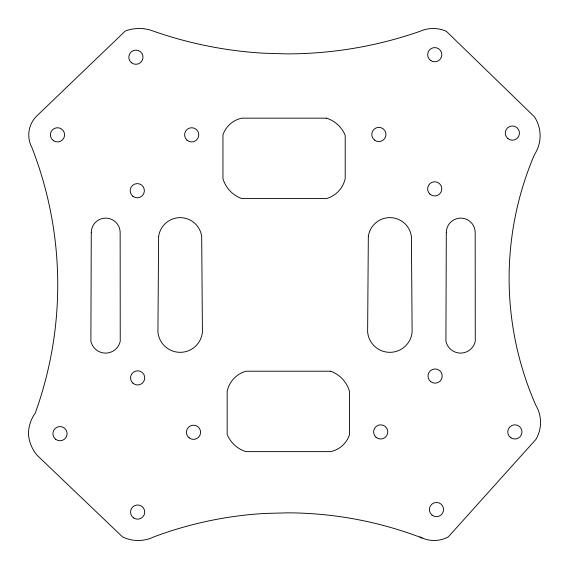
<?xml version="1.0" encoding="UTF-8"?>
<svg xmlns="http://www.w3.org/2000/svg" width="569" height="569" viewBox="0 0 569 569"><rect width="100%" height="100%" fill="white"/><g stroke="black" fill="none" stroke-linecap="round" stroke-linejoin="round"><path stroke-width="0.85" d="M422.113 537.997C430.399 541.638 440.349 541.261 448.301 536.908L535.877 439.424A33.407 33.407 0 0 0 535.877 405.341A314.678 314.678 0 0 1 534.433 154.683A34.396 34.396 0 0 0 534.433 116.816L446.409 31.345C438.109 27.554 428.194 27.554 419.901 31.345A403.449 403.449 0 0 1 286.52 53.877L263.881 53.216A403.449 403.449 0 0 1 153.189 31.053C144.306 27.625 134.149 27.625 125.258 31.053L36.964 115.784A26.651 26.651 0 0 0 31.907 147.57A377.318 377.318 0 0 1 35.228 413.151A36.117 36.117 0 0 0 28.45 434.218A37.184 37.184 0 0 0 37.12 455.285L122.541 536.908C132.221 541.702 144.099 541.702 153.779 536.908A377.937 377.937 0 0 1 265.197 513.437L288.049 512.84A377.937 377.937 0 0 1 422.113 537.997L419.901 536.908M91.275 232.55L90.884 341.251A15.014 15.014 0 0 0 120.237 341.251L120.151 232.55A14.438 14.438 0 0 0 105.713 218.112A14.438 14.438 0 0 0 91.275 232.55M446.309 232.55L445.918 341.251A15.014 15.014 0 0 0 475.271 341.251L475.186 232.55A14.438 14.438 0 0 0 460.748 218.112A14.438 14.438 0 0 0 446.309 232.55M158.623 236.59L157.926 332.019A22.34 22.34 0 0 0 202.422 332.019L201.696 236.59A21.714 21.714 0 0 0 158.623 236.59M368.328 236.59L367.631 332.019A22.34 22.34 0 0 0 412.127 332.019L411.408 236.59A21.714 21.714 0 0 0 368.328 236.59M326.471 118.167L241.74 118.167A25.463 25.463 0 0 0 222.948 134.832L222.948 178.581A30.057 30.057 0 0 0 241.74 198.581L326.471 198.581A26.672 26.672 0 0 0 345.205 178.581L345.205 135.337A29.844 29.844 0 0 0 326.471 118.167M330.639 371.216L245.908 371.216A26.672 26.672 0 0 0 227.173 391.209L227.173 434.453A29.844 29.844 0 0 0 245.908 451.63L330.639 451.63A25.463 25.463 0 0 0 349.43 434.958L349.43 391.209A30.057 30.057 0 0 0 330.639 371.216M131.453 62.732A7.098 7.098 0 0 0 142.919 58.287A7.098 7.098 0 0 0 133.331 50.584A7.098 7.098 0 0 0 131.453 62.732M132.918 196.298A7.098 7.098 0 0 0 144.313 191.668A7.098 7.098 0 0 0 134.611 184.114A7.098 7.098 0 0 0 132.918 196.298M186.924 140.095A7.098 7.098 0 0 0 198.631 136.332A7.098 7.098 0 0 0 189.513 128.075A7.098 7.098 0 0 0 186.924 140.095M53.6 140.771A7.098 7.098 0 0 0 64.589 135.244A7.098 7.098 0 0 0 54.311 128.487A7.098 7.098 0 0 0 53.6 140.771M133.743 517.996A7.098 7.098 0 0 0 144.732 512.477A7.098 7.098 0 0 0 134.462 505.72A7.098 7.098 0 0 0 133.743 517.996M189.143 437.888A7.098 7.098 0 0 0 200.537 433.258A7.098 7.098 0 0 0 190.835 425.704A7.098 7.098 0 0 0 189.143 437.888M55.563 439.197A7.098 7.098 0 0 0 67.028 434.752A7.098 7.098 0 0 0 57.441 427.042A7.098 7.098 0 0 0 55.563 439.197M132.883 383.143A7.098 7.098 0 0 0 144.59 379.374A7.098 7.098 0 0 0 135.472 371.123A7.098 7.098 0 0 0 132.883 383.143M432.027 515.087A7.098 7.098 0 0 0 443.493 510.642A7.098 7.098 0 0 0 433.905 502.932A7.098 7.098 0 0 0 432.027 515.087M430.733 381.664A7.098 7.098 0 0 0 442.127 377.041A7.098 7.098 0 0 0 432.426 369.48A7.098 7.098 0 0 0 430.733 381.664M510.976 437.853A7.098 7.098 0 0 0 521.965 432.333A7.098 7.098 0 0 0 511.687 425.576A7.098 7.098 0 0 0 510.976 437.853M375.924 437.184A7.098 7.098 0 0 0 387.631 433.414A7.098 7.098 0 0 0 378.513 425.164A7.098 7.098 0 0 0 375.924 437.184M430.833 60.62A7.098 7.098 0 0 0 441.821 55.101A7.098 7.098 0 0 0 431.544 48.344A7.098 7.098 0 0 0 430.833 60.62M374.509 140.074A7.098 7.098 0 0 0 385.903 135.45A7.098 7.098 0 0 0 376.201 127.89A7.098 7.098 0 0 0 374.509 140.074M507.918 138.623A7.098 7.098 0 0 0 519.383 134.177A7.098 7.098 0 0 0 509.796 126.467A7.098 7.098 0 0 0 507.918 138.623M429.965 194.136A7.098 7.098 0 0 0 441.672 190.373A7.098 7.098 0 0 0 432.554 182.116A7.098 7.098 0 0 0 429.965 194.136"/></g></svg>
